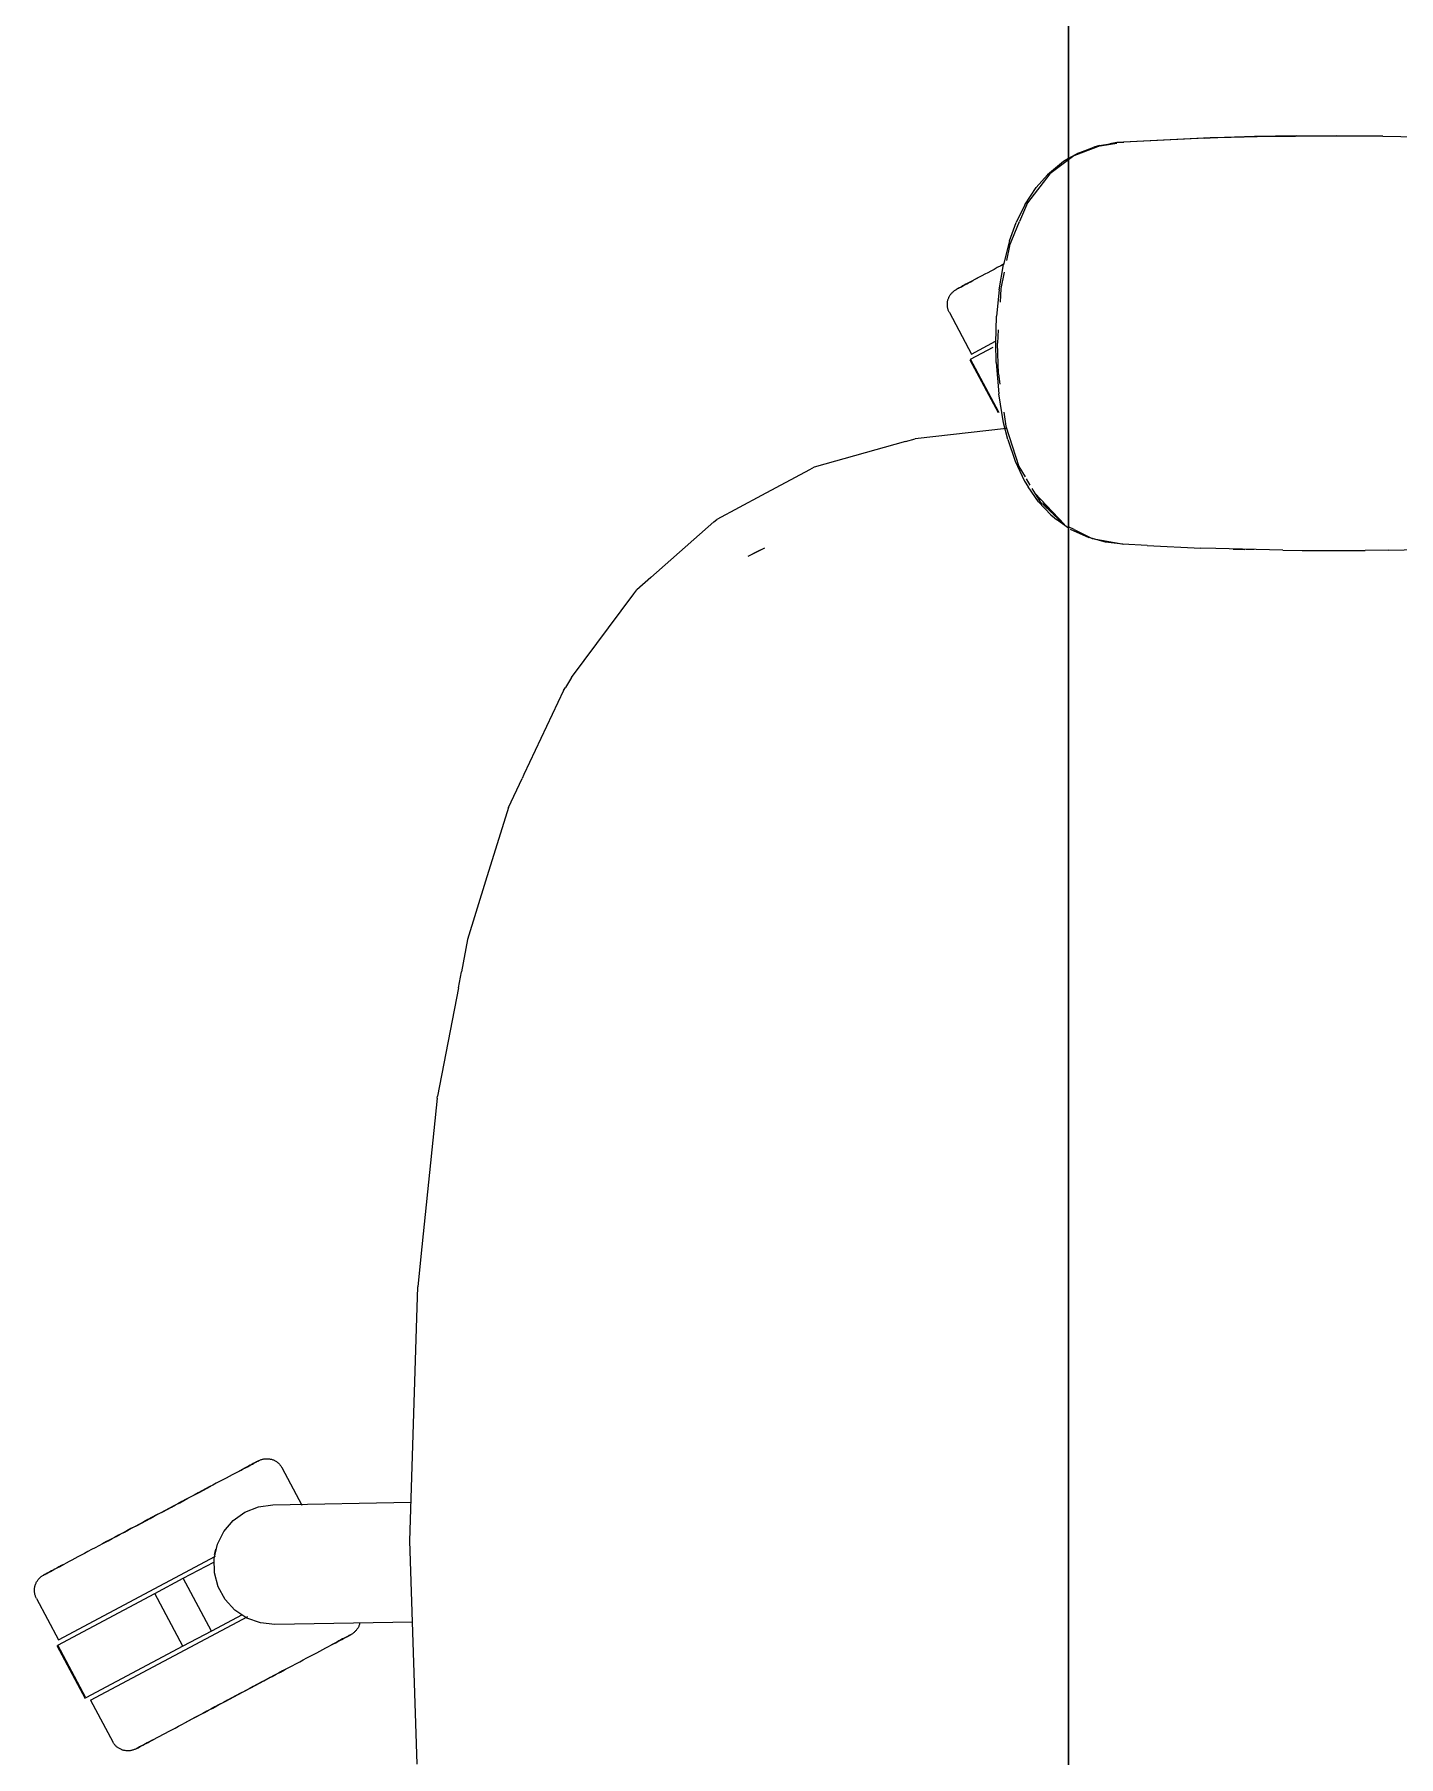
# Model space of a CAD drawing. Header units: millimetres. Extents: x 155920 to 295199, y -4084 to 97293.
# Drawn here: x 160010.6 to 160329.4, y 33373.2 to 33775.7 of the extents above; entities that cross this region are included whole.
import ezdxf

# ---------------------------------------------------------------- set-up
doc = ezdxf.new("R2010")
doc.units = ezdxf.units.MM
doc.header["$MEASUREMENT"] = 0
doc.layers.add('G-IMPT', color=8, linetype='CONTINUOUS', lineweight=9)
doc.layers.add('I-FURN', color=8, linetype='CONTINUOUS', lineweight=9)

msp = doc.modelspace()

# ---------------------------------------------------------------- linework, layer by layer
at = {"layer": 'G-IMPT'}
for p, q in [((160259.74, 33749.7), (160253.54, 33747.29)), ((160254.57, 33747.96), (160258.21, 33749.35)), ((160259.56, 33749.72), (160258.21, 33749.35)), ((160259.56, 33749.72), (160261.95, 33750.16)), ((160259.74, 33749.7), (160263.58, 33750.28)), ((160263.6, 33750.42), (160261.95, 33750.16)), ((160285.38, 33751.5), (160263.6, 33750.42)), ((160284.18, 33751.46), (160263.6, 33750.42)), ((160263.6, 33750.42), (160265.21, 33750.53)), ((160285.38, 33751.5), (160265.21, 33750.53)), ((160305.57, 33751.97), (160284.18, 33751.46)), ((160295.74, 33751.81), (160284.18, 33751.46)), ((160284.18, 33751.46), (160285.38, 33751.5)), ((160305.57, 33751.97), (160285.38, 33751.5)), ((160295.74, 33751.81), (160314.96, 33752.01)), ((160305.57, 33751.97), (160295.74, 33751.81)), ((160325.76, 33751.92), (160295.74, 33751.81)), ((160303.53, 33751.95), (160301.62, 33751.88)), ((160305.57, 33751.93), (160303.53, 33751.95)), ((160325.76, 33751.92), (160305.57, 33751.97)), ((160325.76, 33751.92), (160314.96, 33752.01)), ((160325.76, 33751.92), (160334.17, 33751.76)), ((160251.14, 33746), (160247.4, 33742.92)), ((160252.33, 33746.39), (160247.92, 33743.12)), ((160252.33, 33746.68), (160251.14, 33746)), ((160254.57, 33747.96), (160252.33, 33746.68)), ((160253.54, 33747.29), (160252.33, 33746.39)), ((160247.92, 33743.12), (160242.7, 33736.33)), ((160244.73, 33739.89), (160247.4, 33742.92)), ((160242.08, 33735.84), (160244.73, 33739.89)), ((160242.08, 33735.84), (160240.09, 33731.76)), ((160242.7, 33736.33), (160240.86, 33731.94)), ((160238.51, 33727.43), (160240.09, 33731.76)), ((160238.53, 33726.32), (160240.86, 33731.94)), ((160238.51, 33727.43), (160237.08, 33721.95)), ((160238.53, 33726.32), (160237.82, 33722.85)), ((160236.08, 33716.02), (160237.08, 33721.95)), ((160237.26, 33720.1), (160236.49, 33716.35)), ((160236.08, 33716.02), (160235.51, 33709.87)), ((160236.49, 33716.35), (160236.3, 33713.15)), ((160235.33, 33703.53), (160235.51, 33709.87)), ((160235.9, 33706.64), (160235.71, 33703.53)), ((160235.42, 33699.02), (160235.33, 33703.53)), ((160235.94, 33696.36), (160235.71, 33703.53)), ((160235.42, 33699.02), (160236, 33691.71)), ((160235.94, 33696.36), (160236.28, 33693.93)), ((160237.11, 33684.94), (160236, 33691.71)), ((160238.09, 33681.02), (160237.11, 33684.94)), ((160237.2, 33687.4), (160237.66, 33684.1)), ((160214.24, 33680.55), (160192.9, 33674.54)), ((160214.24, 33680.55), (160216.5, 33681.18)), ((160237.78, 33683.6), (160216.5, 33681.18)), ((160237.66, 33684.1), (160240.69, 33674.71)), ((160238.09, 33681.02), (160239.83, 33675.93)), ((160191.79, 33673.95), (160180.55, 33667.93)), ((160192.9, 33674.54), (160191.79, 33673.95)), ((160239.83, 33675.93), (160242.04, 33671.29)), ((160240.69, 33674.71), (160242.16, 33672.26)), ((160242.04, 33671.29), (160242.84, 33669.92)), ((160242.44, 33671.79), (160243.3, 33670.35)), ((160245.29, 33666.46), (160242.84, 33669.92)), ((160243.77, 33669.56), (160245.66, 33666.41)), ((160244.46, 33668.5), (160245.74, 33667.03)), ((160244.46, 33668.5), (160251.37, 33661.11)), ((160180.55, 33667.93), (160170.11, 33662.35)), ((160248.15, 33663.42), (160245.29, 33666.46)), ((160245.66, 33666.41), (160251.37, 33661.11)), ((160246.29, 33666.39), (160248.95, 33663.34)), ((160154.66, 33648.75), (160169.45, 33661.76)), ((160169.45, 33661.76), (160170.11, 33662.35)), ((160248.15, 33663.42), (160249.47, 33662.28)), ((160251.37, 33661.11), (160248.95, 33663.34)), ((160252.33, 33660.33), (160249.47, 33662.28)), ((160253.6, 33660), (160252.33, 33660.63)), ((160252.69, 33660.08), (160257.02, 33658.1)), ((160253.6, 33660), (160257.86, 33657.9)), ((160260.97, 33657.03), (160257.02, 33658.1)), ((160257.86, 33657.9), (160265.21, 33656.53)), ((160264.98, 33656.53), (160260.97, 33657.03)), ((160270.65, 33656.25), (160264.98, 33656.53)), ((160177.41, 33653.74), (160181.3, 33655.7)), ((160177.41, 33653.74), (160179.71, 33654.92)), ((160179.71, 33654.92), (160181.3, 33655.7)), ((160270.65, 33656.25), (160283.21, 33655.63)), ((160286.75, 33655.51), (160283.21, 33655.63)), ((160302.42, 33655.13), (160286.75, 33655.51)), ((160290.8, 33655.42), (160293.48, 33655.3)), ((160295.7, 33655.3), (160293.85, 33655.3)), ((160302.42, 33655.13), (160306.93, 33655.08)), ((160306.93, 33655.08), (160321.65, 33655.08)), ((160327.12, 33655.16), (160321.65, 33655.08)), ((160327.12, 33655.16), (160339.42, 33655.45)), ((160154.66, 33648.75), (160151.4, 33645.88)), ((160136.11, 33625.41), (160150.68, 33644.91)), ((160150.68, 33644.91), (160151.4, 33645.88)), ((160135.65, 33624.64), (160134.71, 33623.06)), ((160136.11, 33625.41), (160135.65, 33624.64)), ((160134.28, 33622.35), (160125.02, 33602.71)), ((160134.28, 33622.35), (160134.71, 33623.06)), ((160121.4, 33595.03), (160124.59, 33601.79)), ((160125.02, 33602.71), (160124.59, 33601.79)), ((160121.4, 33595.03), (160116.07, 33577.76)), ((160116.07, 33577.76), (160111.88, 33564.15)), ((160111.88, 33564.15), (160110.42, 33556.55)), ((160109.72, 33552.88), (160110.42, 33556.55)), ((160109.72, 33552.88), (160104.85, 33527.51)), ((160104.76, 33527.04), (160100.94, 33490.05)), ((160104.76, 33527.04), (160104.85, 33527.51)), ((160100.94, 33490.05), (160100.21, 33482.98)), ((160099.98, 33475.73), (160100.21, 33482.98)), ((160098.37, 33423.56), (160099.98, 33475.73)), ((160100.07, 33371.38), (160098.37, 33423.56))]:
    msp.add_line(p, q, dxfattribs=at)
at = {"layer": 'I-FURN'}
for p, q in [((160252.33, 32629.33), (160252.33, 34229.33)), ((160252.33, 34229.33), (160252.33, 32629.33)), ((160235.67, 33721.2), (160234.9, 33720.79)), ((160236.47, 33721.63), (160235.67, 33721.2)), ((160237.3, 33722.07), (160236.47, 33721.63)), ((160227.11, 33716.65), (160227.41, 33716.81)), ((160227.58, 33716.9), (160227.26, 33716.73)), ((160227.41, 33716.81), (160227.74, 33716.98)), ((160227.94, 33717.09), (160227.58, 33716.9)), ((160227.74, 33716.98), (160228.11, 33717.18)), ((160228.33, 33717.3), (160227.94, 33717.09)), ((160228.11, 33717.18), (160228.52, 33717.4)), ((160228.76, 33717.53), (160228.33, 33717.3)), ((160228.52, 33717.4), (160228.97, 33717.64)), ((160229.23, 33717.77), (160228.76, 33717.53)), ((160228.97, 33717.64), (160229.45, 33717.89)), ((160229.73, 33718.04), (160229.23, 33717.77)), ((160229.45, 33717.89), (160229.97, 33718.17)), ((160230.26, 33718.32), (160229.73, 33718.04)), ((160229.97, 33718.17), (160230.52, 33718.46)), ((160230.83, 33718.63), (160230.26, 33718.32)), ((160230.52, 33718.46), (160231.1, 33718.77)), ((160231.43, 33718.95), (160230.83, 33718.63)), ((160232.07, 33719.28), (160231.43, 33718.95)), ((160232.73, 33719.64), (160232.07, 33719.28)), ((160233.42, 33720.01), (160232.73, 33719.64)), ((160234.15, 33720.39), (160233.42, 33720.01)), ((160234.9, 33720.79), (160234.15, 33720.39)), ((160223.99, 33712.69), (160224, 33712.86)), ((160224, 33712.86), (160224.02, 33713.02)), ((160224.02, 33713.02), (160224.04, 33713.18)), ((160224.04, 33713.18), (160224.06, 33713.34)), ((160224.06, 33713.34), (160224.1, 33713.49)), ((160224.1, 33713.49), (160224.14, 33713.65)), ((160224.14, 33713.65), (160224.18, 33713.8)), ((160224.18, 33713.8), (160224.24, 33713.96)), ((160224.24, 33713.96), (160224.3, 33714.11)), ((160224.3, 33714.11), (160224.36, 33714.25)), ((160224.36, 33714.25), (160224.43, 33714.4)), ((160224.43, 33714.4), (160224.51, 33714.54)), ((160224.51, 33714.54), (160224.59, 33714.68)), ((160224.59, 33714.68), (160224.68, 33714.82)), ((160224.68, 33714.82), (160224.77, 33714.95)), ((160224.77, 33714.95), (160224.87, 33715.08)), ((160224.87, 33715.08), (160224.97, 33715.2)), ((160224.97, 33715.2), (160225.08, 33715.32)), ((160225.08, 33715.32), (160225.19, 33715.44)), ((160225.19, 33715.44), (160225.31, 33715.55)), ((160225.31, 33715.55), (160225.43, 33715.65)), ((160225.43, 33715.65), (160225.55, 33715.75)), ((160225.55, 33715.75), (160225.68, 33715.85)), ((160225.68, 33715.85), (160225.81, 33715.94)), ((160225.81, 33715.94), (160225.95, 33716.03)), ((160225.95, 33716.03), (160226.09, 33716.11)), ((160226.09, 33716.11), (160226.13, 33716.13)), ((160226.18, 33716.15), (160226.13, 33716.13)), ((160226.13, 33716.13), (160226.15, 33716.14)), ((160226.13, 33716.13), (160226.13, 33716.13)), ((160226.15, 33716.14), (160226.21, 33716.17)), ((160226.26, 33716.2), (160226.18, 33716.15)), ((160226.21, 33716.17), (160226.31, 33716.22)), ((160226.38, 33716.26), (160226.26, 33716.2)), ((160226.31, 33716.22), (160226.45, 33716.3)), ((160226.54, 33716.35), (160226.38, 33716.26)), ((160226.45, 33716.3), (160226.63, 33716.39)), ((160226.74, 33716.45), (160226.54, 33716.35)), ((160226.63, 33716.39), (160226.85, 33716.51)), ((160226.98, 33716.58), (160226.74, 33716.45)), ((160226.85, 33716.51), (160227.11, 33716.65)), ((160227.26, 33716.73), (160226.98, 33716.58)), ((160223.99, 33712.53), (160223.99, 33712.69)), ((160224, 33712.37), (160223.99, 33712.53)), ((160224.01, 33712.21), (160224, 33712.37)), ((160224.02, 33712.05), (160224.01, 33712.21)), ((160224.05, 33711.89), (160224.02, 33712.05)), ((160224.08, 33711.73), (160224.05, 33711.89)), ((160224.11, 33711.58), (160224.08, 33711.73)), ((160224.16, 33711.42), (160224.11, 33711.58)), ((160224.21, 33711.27), (160224.16, 33711.42)), ((160224.26, 33711.12), (160224.21, 33711.27)), ((160224.32, 33710.97), (160224.26, 33711.12)), ((160224.39, 33710.82), (160224.32, 33710.97)), ((160224.46, 33710.68), (160224.39, 33710.82)), ((160224.46, 33710.68), (160229.61, 33700.99)), ((160229.43, 33699.76), (160234.72, 33702.57)), ((160229.61, 33700.99), (160235.24, 33703.98)), ((160229.26, 33699.67), (160235.83, 33687.31)), ((160236, 33687.4), (160229.43, 33699.76)), ((160236.1, 33687.45), (160236, 33687.4)), ((160057.45, 33439.34), (160056.81, 33439)), ((160058.07, 33439.67), (160057.45, 33439.34)), ((160058.65, 33439.98), (160058.07, 33439.67)), ((160058.34, 33439.81), (160058.91, 33440.12)), ((160059.21, 33440.27), (160058.65, 33439.98)), ((160058.91, 33440.12), (160059.45, 33440.4)), ((160059.72, 33440.55), (160059.21, 33440.27)), ((160059.45, 33440.4), (160059.95, 33440.67)), ((160060.2, 33440.8), (160059.72, 33440.55)), ((160059.95, 33440.67), (160060.41, 33440.91)), ((160060.65, 33441.04), (160060.2, 33440.8)), ((160060.41, 33440.91), (160060.84, 33441.14)), ((160061.06, 33441.26), (160060.65, 33441.04)), ((160060.84, 33441.14), (160061.24, 33441.35)), ((160061.43, 33441.46), (160061.06, 33441.26)), ((160061.24, 33441.35), (160061.59, 33441.54)), ((160061.77, 33441.63), (160061.43, 33441.46)), ((160061.59, 33441.54), (160061.91, 33441.71)), ((160062.07, 33441.79), (160061.77, 33441.63)), ((160061.91, 33441.71), (160062.19, 33441.86)), ((160062.32, 33441.93), (160062.07, 33441.79)), ((160062.19, 33441.86), (160062.43, 33441.99)), ((160062.54, 33442.05), (160062.32, 33441.93)), ((160062.43, 33441.99), (160062.63, 33442.09)), ((160062.72, 33442.14), (160062.54, 33442.05)), ((160062.63, 33442.09), (160062.79, 33442.18)), ((160062.86, 33442.22), (160062.72, 33442.14)), ((160062.79, 33442.18), (160062.92, 33442.24)), ((160062.96, 33442.27), (160062.86, 33442.22)), ((160062.92, 33442.24), (160063, 33442.29)), ((160063.02, 33442.3), (160062.96, 33442.27)), ((160063, 33442.29), (160063.04, 33442.31)), ((160063.04, 33442.31), (160063.02, 33442.3)), ((160063.04, 33442.31), (160063.19, 33442.39)), ((160063.04, 33442.31), (160063.04, 33442.31)), ((160063.19, 33442.39), (160063.34, 33442.45)), ((160063.34, 33442.45), (160063.48, 33442.51)), ((160063.48, 33442.51), (160063.64, 33442.57)), ((160063.64, 33442.57), (160063.79, 33442.62)), ((160063.79, 33442.62), (160063.94, 33442.66)), ((160063.94, 33442.66), (160064.1, 33442.7)), ((160064.1, 33442.7), (160064.26, 33442.73)), ((160064.26, 33442.73), (160064.42, 33442.75)), ((160064.42, 33442.75), (160064.58, 33442.77)), ((160064.58, 33442.77), (160064.74, 33442.78)), ((160064.74, 33442.78), (160064.9, 33442.78)), ((160064.9, 33442.78), (160065.06, 33442.78)), ((160065.06, 33442.78), (160065.22, 33442.77)), ((160065.22, 33442.77), (160065.38, 33442.76)), ((160065.38, 33442.76), (160065.54, 33442.74)), ((160065.54, 33442.74), (160065.7, 33442.71)), ((160065.7, 33442.71), (160065.86, 33442.68)), ((160065.86, 33442.68), (160066.02, 33442.64)), ((160066.02, 33442.64), (160066.17, 33442.59)), ((160066.17, 33442.59), (160066.32, 33442.54)), ((160066.32, 33442.54), (160066.47, 33442.48)), ((160066.47, 33442.48), (160066.62, 33442.42)), ((160066.62, 33442.42), (160066.77, 33442.35)), ((160066.77, 33442.35), (160066.91, 33442.27)), ((160066.91, 33442.27), (160067.05, 33442.19)), ((160067.05, 33442.19), (160067.18, 33442.1)), ((160067.18, 33442.1), (160067.32, 33442.01)), ((160067.32, 33442.01), (160067.44, 33441.91)), ((160067.44, 33441.91), (160067.57, 33441.81)), ((160067.57, 33441.81), (160067.69, 33441.7)), ((160067.69, 33441.7), (160067.8, 33441.59)), ((160067.8, 33441.59), (160067.91, 33441.47)), ((160067.91, 33441.47), (160068.02, 33441.35)), ((160068.02, 33441.35), (160068.12, 33441.22)), ((160068.12, 33441.22), (160068.22, 33441.09)), ((160068.22, 33441.09), (160068.31, 33440.96)), ((160068.31, 33440.96), (160068.39, 33440.83)), ((160068.39, 33440.83), (160068.47, 33440.69)), ((160068.47, 33440.69), (160068.5, 33440.65)), ((160073.2, 33431.81), (160068.5, 33440.65)), ((160048.37, 33434.51), (160049.27, 33434.99)), ((160049.76, 33435.25), (160048.86, 33434.77)), ((160049.27, 33434.99), (160050.16, 33435.46)), ((160050.63, 33435.71), (160049.76, 33435.25)), ((160050.16, 33435.46), (160051.03, 33435.92)), ((160051.49, 33436.17), (160050.63, 33435.71)), ((160051.03, 33435.92), (160051.88, 33436.37)), ((160052.32, 33436.61), (160051.49, 33436.17)), ((160053.14, 33437.04), (160052.32, 33436.61)), ((160053.92, 33437.46), (160053.14, 33437.04)), ((160054.69, 33437.87), (160053.92, 33437.46)), ((160055.42, 33438.26), (160054.69, 33437.87)), ((160056.13, 33438.64), (160055.42, 33438.26)), ((160056.81, 33439), (160056.13, 33438.64)), ((160042.18, 33431.22), (160041.19, 33430.69)), ((160041.64, 33430.93), (160042.64, 33431.46)), ((160043.17, 33431.74), (160042.18, 33431.22)), ((160042.64, 33431.46), (160043.62, 33431.98)), ((160044.15, 33432.26), (160043.17, 33431.74)), ((160043.62, 33431.98), (160044.59, 33432.5)), ((160045.11, 33432.78), (160044.15, 33432.26)), ((160044.59, 33432.5), (160045.56, 33433.01)), ((160046.07, 33433.29), (160045.11, 33432.78)), ((160045.56, 33433.01), (160046.51, 33433.52)), ((160047.02, 33433.79), (160046.07, 33433.29)), ((160046.51, 33433.52), (160047.45, 33434.02)), ((160047.95, 33434.29), (160047.02, 33433.79)), ((160047.45, 33434.02), (160048.37, 33434.51)), ((160048.86, 33434.77), (160047.95, 33434.29)), ((160059.83, 33430.31), (160062.97, 33431.56)), ((160062.97, 33431.56), (160066.31, 33432.02)), ((160066.31, 33432.02), (160098.65, 33432.59)), ((160034.17, 33426.96), (160033.18, 33426.43)), ((160033.63, 33426.68), (160034.63, 33427.2)), ((160035.17, 33427.49), (160034.17, 33426.96)), ((160034.63, 33427.2), (160035.63, 33427.74)), ((160036.17, 33428.02), (160035.17, 33427.49)), ((160035.63, 33427.74), (160036.63, 33428.27)), ((160037.17, 33428.56), (160036.17, 33428.02)), ((160036.63, 33428.27), (160037.64, 33428.8)), ((160038.18, 33429.09), (160037.17, 33428.56)), ((160037.64, 33428.8), (160038.64, 33429.34)), ((160039.18, 33429.63), (160038.18, 33429.09)), ((160038.64, 33429.34), (160039.65, 33429.87)), ((160040.19, 33430.16), (160039.18, 33429.63)), ((160039.65, 33429.87), (160040.65, 33430.4)), ((160041.19, 33430.69), (160040.19, 33430.16)), ((160040.65, 33430.4), (160041.64, 33430.93)), ((160054.9, 33425.78), (160057.09, 33428.34)), ((160057.09, 33428.34), (160059.83, 33430.31)), ((160027.45, 33423.39), (160026.54, 33422.9)), ((160026.96, 33423.12), (160027.87, 33423.61)), ((160028.37, 33423.88), (160027.45, 33423.39)), ((160027.87, 33423.61), (160028.8, 33424.1)), ((160029.31, 33424.37), (160028.37, 33423.88)), ((160028.8, 33424.1), (160029.74, 33424.61)), ((160030.26, 33424.88), (160029.31, 33424.37)), ((160029.74, 33424.61), (160030.7, 33425.12)), ((160031.22, 33425.39), (160030.26, 33424.88)), ((160030.7, 33425.12), (160031.67, 33425.63)), ((160032.2, 33425.91), (160031.22, 33425.39)), ((160031.67, 33425.63), (160032.65, 33426.15)), ((160033.18, 33426.43), (160032.2, 33425.91)), ((160032.65, 33426.15), (160033.63, 33426.68)), ((160053.38, 33422.77), (160054.9, 33425.78)), ((160016.25, 33400.45), (160052.97, 33419.97)), ((160019.37, 33419.09), (160018.71, 33418.74)), ((160020.07, 33419.46), (160019.37, 33419.09)), ((160020.79, 33419.84), (160020.07, 33419.46)), ((160021.54, 33420.24), (160020.79, 33419.84)), ((160022.31, 33420.66), (160021.54, 33420.24)), ((160023.11, 33421.08), (160022.31, 33420.66)), ((160023.94, 33421.52), (160023.11, 33421.08)), ((160024.79, 33421.97), (160023.94, 33421.52)), ((160025.65, 33422.43), (160024.79, 33421.97)), ((160026.54, 33422.9), (160025.65, 33422.43)), ((160052.63, 33419.48), (160053.38, 33422.77)), ((160052.69, 33416.1), (160052.63, 33419.48)), ((160011.72, 33414.77), (160011.83, 33414.89)), ((160011.83, 33414.89), (160011.95, 33415)), ((160011.95, 33415), (160012.07, 33415.11)), ((160012.07, 33415.11), (160012.19, 33415.21)), ((160012.19, 33415.21), (160012.32, 33415.3)), ((160012.32, 33415.3), (160012.46, 33415.4)), ((160012.46, 33415.4), (160012.59, 33415.48)), ((160012.59, 33415.48), (160012.73, 33415.56)), ((160012.73, 33415.56), (160012.77, 33415.58)), ((160012.77, 33415.58), (160012.79, 33415.59)), ((160012.78, 33415.58), (160012.77, 33415.58)), ((160012.82, 33415.61), (160012.78, 33415.58)), ((160012.79, 33415.59), (160012.85, 33415.62)), ((160012.9, 33415.65), (160012.82, 33415.61)), ((160012.85, 33415.62), (160012.95, 33415.68)), ((160013.02, 33415.72), (160012.9, 33415.65)), ((160012.95, 33415.68), (160013.09, 33415.75)), ((160013.18, 33415.8), (160013.02, 33415.72)), ((160013.09, 33415.75), (160013.27, 33415.85)), ((160013.38, 33415.91), (160013.18, 33415.8)), ((160013.27, 33415.85), (160013.49, 33415.96)), ((160013.63, 33416.04), (160013.38, 33415.91)), ((160013.49, 33415.96), (160013.75, 33416.1)), ((160013.9, 33416.19), (160013.63, 33416.04)), ((160013.75, 33416.1), (160014.05, 33416.26)), ((160014.22, 33416.35), (160013.9, 33416.19)), ((160014.05, 33416.26), (160014.38, 33416.44)), ((160014.58, 33416.54), (160014.22, 33416.35)), ((160014.38, 33416.44), (160014.75, 33416.64)), ((160014.97, 33416.75), (160014.58, 33416.54)), ((160014.75, 33416.64), (160015.16, 33416.85)), ((160015.4, 33416.98), (160014.97, 33416.75)), ((160015.16, 33416.85), (160015.61, 33417.09)), ((160015.87, 33417.23), (160015.4, 33416.98)), ((160015.61, 33417.09), (160016.09, 33417.35)), ((160016.37, 33417.49), (160015.87, 33417.23)), ((160016.09, 33417.35), (160016.61, 33417.62)), ((160016.9, 33417.78), (160016.37, 33417.49)), ((160016.61, 33417.62), (160017.16, 33417.92)), ((160017.47, 33418.08), (160016.9, 33417.78)), ((160017.16, 33417.92), (160017.75, 33418.23)), ((160018.07, 33418.4), (160017.47, 33418.08)), ((160018.71, 33418.74), (160018.07, 33418.4)), ((160045.42, 33414.82), (160052.56, 33418.62)), ((160053.56, 33412.84), (160052.69, 33416.1)), ((160010.63, 33412.15), (160010.64, 33412.31)), ((160010.63, 33411.99), (160010.63, 33412.15)), ((160010.64, 33411.83), (160010.63, 33411.99)), ((160010.64, 33412.31), (160010.66, 33412.47)), ((160010.65, 33411.67), (160010.64, 33411.83)), ((160010.67, 33411.51), (160010.65, 33411.67)), ((160010.66, 33412.47), (160010.68, 33412.63)), ((160010.69, 33411.35), (160010.67, 33411.51)), ((160010.68, 33412.63), (160010.71, 33412.79)), ((160010.72, 33411.19), (160010.69, 33411.35)), ((160010.71, 33412.79), (160010.74, 33412.95)), ((160010.76, 33411.03), (160010.72, 33411.19)), ((160010.74, 33412.95), (160010.78, 33413.1)), ((160010.8, 33410.88), (160010.76, 33411.03)), ((160010.78, 33413.1), (160010.83, 33413.26)), ((160010.85, 33410.72), (160010.8, 33410.88)), ((160010.83, 33413.26), (160010.88, 33413.41)), ((160010.88, 33413.41), (160010.94, 33413.56)), ((160010.94, 33413.56), (160011, 33413.71)), ((160011, 33413.71), (160011.07, 33413.85)), ((160011.07, 33413.85), (160011.15, 33414)), ((160011.15, 33414), (160011.23, 33414.13)), ((160011.23, 33414.13), (160011.32, 33414.27)), ((160011.32, 33414.27), (160011.41, 33414.4)), ((160011.41, 33414.4), (160011.51, 33414.53)), ((160011.51, 33414.53), (160011.61, 33414.65)), ((160011.61, 33414.65), (160011.72, 33414.77)), ((160016.07, 33399.21), (160038.78, 33411.29)), ((160038.78, 33411.29), (160045.42, 33414.82)), ((160045.35, 33398.93), (160038.78, 33411.29)), ((160051.99, 33402.46), (160045.42, 33414.82)), ((160055.18, 33409.88), (160053.56, 33412.84)), ((160010.9, 33410.57), (160010.85, 33410.72)), ((160010.96, 33410.42), (160010.9, 33410.57)), ((160011.03, 33410.28), (160010.96, 33410.42)), ((160011.1, 33410.13), (160011.03, 33410.28)), ((160011.1, 33410.13), (160016.25, 33400.45)), ((160057.46, 33407.4), (160055.18, 33409.88)), ((160060.27, 33405.53), (160057.46, 33407.4)), ((160023.77, 33386.32), (160060.51, 33405.86)), ((160059.14, 33406.26), (160051.99, 33402.46)), ((160063.44, 33404.39), (160060.27, 33405.53)), ((160066.8, 33404.04), (160063.44, 33404.39)), ((160098.99, 33404.6), (160066.8, 33404.04)), ((160086, 33402.88), (160085.9, 33402.75)), ((160086.09, 33403.01), (160086, 33402.88)), ((160086.18, 33403.15), (160086.09, 33403.01)), ((160086.26, 33403.28), (160086.18, 33403.15)), ((160086.34, 33403.43), (160086.26, 33403.28)), ((160086.41, 33403.57), (160086.34, 33403.43)), ((160086.47, 33403.72), (160086.41, 33403.57)), ((160086.53, 33403.87), (160086.47, 33403.72)), ((160086.58, 33404.02), (160086.53, 33403.87)), ((160086.63, 33404.18), (160086.58, 33404.02)), ((160086.67, 33404.33), (160086.63, 33404.18)), ((160015.9, 33399.12), (160022.47, 33386.76)), ((160022.64, 33386.85), (160016.07, 33399.21)), ((160045.35, 33398.93), (160022.64, 33386.85)), ((160051.99, 33402.46), (160045.35, 33398.93)), ((160078.7, 33398.54), (160079.34, 33398.88)), ((160079.34, 33398.88), (160079.94, 33399.2)), ((160080.25, 33399.36), (160079.67, 33399.05)), ((160079.94, 33399.2), (160080.51, 33399.5)), ((160080.8, 33399.66), (160080.25, 33399.36)), ((160080.51, 33399.5), (160081.04, 33399.78)), ((160081.32, 33399.93), (160080.8, 33399.66)), ((160081.04, 33399.78), (160081.54, 33400.05)), ((160081.8, 33400.19), (160081.32, 33399.93)), ((160081.54, 33400.05), (160082.01, 33400.3)), ((160082.25, 33400.42), (160081.8, 33400.19)), ((160082.01, 33400.3), (160082.44, 33400.53)), ((160082.66, 33400.64), (160082.25, 33400.42)), ((160082.44, 33400.53), (160082.83, 33400.74)), ((160083.03, 33400.84), (160082.66, 33400.64)), ((160082.83, 33400.74), (160083.19, 33400.93)), ((160083.36, 33401.02), (160083.03, 33400.84)), ((160083.19, 33400.93), (160083.51, 33401.09)), ((160083.66, 33401.18), (160083.36, 33401.02)), ((160083.51, 33401.09), (160083.79, 33401.24)), ((160083.92, 33401.31), (160083.66, 33401.18)), ((160083.79, 33401.24), (160084.03, 33401.37)), ((160084.14, 33401.43), (160083.92, 33401.31)), ((160084.03, 33401.37), (160084.23, 33401.48)), ((160084.32, 33401.53), (160084.14, 33401.43)), ((160084.23, 33401.48), (160084.39, 33401.56)), ((160084.46, 33401.6), (160084.32, 33401.53)), ((160084.39, 33401.56), (160084.51, 33401.63)), ((160084.56, 33401.65), (160084.46, 33401.6)), ((160084.51, 33401.63), (160084.59, 33401.67)), ((160084.62, 33401.69), (160084.56, 33401.65)), ((160084.59, 33401.67), (160084.63, 33401.69)), ((160084.64, 33401.7), (160084.62, 33401.69)), ((160084.63, 33401.69), (160084.64, 33401.7)), ((160084.68, 33401.72), (160084.64, 33401.7)), ((160084.82, 33401.8), (160084.68, 33401.72)), ((160084.96, 33401.88), (160084.82, 33401.8)), ((160085.09, 33401.97), (160084.96, 33401.88)), ((160085.22, 33402.07), (160085.09, 33401.97)), ((160085.34, 33402.17), (160085.22, 33402.07)), ((160085.46, 33402.28), (160085.34, 33402.17)), ((160085.58, 33402.39), (160085.46, 33402.28)), ((160085.69, 33402.51), (160085.58, 33402.39)), ((160085.8, 33402.63), (160085.69, 33402.51)), ((160085.9, 33402.75), (160085.8, 33402.63)), ((160070.87, 33394.38), (160071.76, 33394.85)), ((160071.76, 33394.85), (160072.63, 33395.31)), ((160072.63, 33395.31), (160073.47, 33395.76)), ((160073.47, 33395.76), (160074.3, 33396.2)), ((160074.3, 33396.2), (160075.1, 33396.62)), ((160075.1, 33396.62), (160075.87, 33397.04)), ((160075.87, 33397.04), (160076.62, 33397.43)), ((160076.62, 33397.43), (160077.35, 33397.82)), ((160077.35, 33397.82), (160078.04, 33398.19)), ((160078.04, 33398.19), (160078.7, 33398.54)), ((160063.24, 33390.32), (160064.23, 33390.85)), ((160064.76, 33391.13), (160063.78, 33390.6)), ((160064.23, 33390.85), (160065.21, 33391.37)), ((160065.74, 33391.65), (160064.76, 33391.13)), ((160065.21, 33391.37), (160066.19, 33391.89)), ((160066.71, 33392.16), (160065.74, 33391.65)), ((160066.19, 33391.89), (160067.15, 33392.4)), ((160067.67, 33392.67), (160066.71, 33392.16)), ((160067.15, 33392.4), (160068.1, 33392.91)), ((160068.61, 33393.18), (160067.67, 33392.67)), ((160068.1, 33392.91), (160069.04, 33393.4)), ((160069.54, 33393.67), (160068.61, 33393.18)), ((160069.04, 33393.4), (160069.96, 33393.89)), ((160070.46, 33394.16), (160069.54, 33393.67)), ((160069.96, 33393.89), (160070.87, 33394.38)), ((160056.76, 33386.88), (160055.77, 33386.35)), ((160056.22, 33386.59), (160057.22, 33387.12)), ((160057.76, 33387.41), (160056.76, 33386.88)), ((160057.22, 33387.12), (160058.23, 33387.65)), ((160058.77, 33387.94), (160057.76, 33387.41)), ((160058.23, 33387.65), (160059.23, 33388.19)), ((160059.77, 33388.48), (160058.77, 33387.94)), ((160059.23, 33388.19), (160060.24, 33388.72)), ((160060.78, 33389.01), (160059.77, 33388.48)), ((160060.24, 33388.72), (160061.24, 33389.26)), ((160061.78, 33389.54), (160060.78, 33389.01)), ((160061.24, 33389.26), (160062.24, 33389.79)), ((160062.78, 33390.08), (160061.78, 33389.54)), ((160062.24, 33389.79), (160063.24, 33390.32)), ((160063.78, 33390.6), (160062.78, 33390.08)), ((160023.77, 33386.32), (160028.92, 33376.63)), ((160049.04, 33382.77), (160048.14, 33382.29)), ((160048.55, 33382.51), (160049.46, 33382.99)), ((160049.96, 33383.26), (160049.04, 33382.77)), ((160049.46, 33382.99), (160050.39, 33383.49)), ((160050.9, 33383.76), (160049.96, 33383.26)), ((160050.39, 33383.49), (160051.34, 33383.99)), ((160051.85, 33384.26), (160050.9, 33383.76)), ((160051.34, 33383.99), (160052.3, 33384.5)), ((160052.82, 33384.78), (160051.85, 33384.26)), ((160052.3, 33384.5), (160053.26, 33385.01)), ((160053.79, 33385.3), (160052.82, 33384.78)), ((160053.26, 33385.01), (160054.24, 33385.54)), ((160054.78, 33385.82), (160053.79, 33385.3)), ((160054.24, 33385.54), (160055.23, 33386.06)), ((160055.77, 33386.35), (160054.78, 33385.82)), ((160055.23, 33386.06), (160056.22, 33386.59)), ((160040.6, 33378.28), (160041.28, 33378.64)), ((160041.28, 33378.64), (160041.99, 33379.02)), ((160041.99, 33379.02), (160042.73, 33379.41)), ((160042.73, 33379.41), (160043.49, 33379.82)), ((160043.49, 33379.82), (160044.27, 33380.23)), ((160044.27, 33380.23), (160045.09, 33380.67)), ((160045.09, 33380.67), (160045.92, 33381.11)), ((160046.38, 33381.35), (160045.53, 33380.9)), ((160045.92, 33381.11), (160046.78, 33381.57)), ((160047.25, 33381.82), (160046.38, 33381.35)), ((160046.78, 33381.57), (160047.66, 33382.03)), ((160048.14, 33382.29), (160047.25, 33381.82)), ((160047.66, 33382.03), (160048.55, 33382.51)), ((160028.94, 33376.59), (160028.92, 33376.63)), ((160029.02, 33376.45), (160028.94, 33376.59)), ((160029.1, 33376.32), (160029.02, 33376.45)), ((160029.19, 33376.18), (160029.1, 33376.32)), ((160029.29, 33376.06), (160029.19, 33376.18)), ((160029.39, 33375.93), (160029.29, 33376.06)), ((160029.5, 33375.81), (160029.39, 33375.93)), ((160029.61, 33375.69), (160029.5, 33375.81)), ((160029.72, 33375.58), (160029.61, 33375.69)), ((160029.84, 33375.47), (160029.72, 33375.58)), ((160029.97, 33375.37), (160029.84, 33375.47)), ((160030.1, 33375.27), (160029.97, 33375.37)), ((160030.23, 33375.18), (160030.1, 33375.27)), ((160030.36, 33375.09), (160030.23, 33375.18)), ((160030.5, 33375.01), (160030.36, 33375.09)), ((160030.64, 33374.93), (160030.5, 33375.01)), ((160030.79, 33374.86), (160030.64, 33374.93)), ((160030.94, 33374.8), (160030.79, 33374.86)), ((160031.09, 33374.74), (160030.94, 33374.8)), ((160031.24, 33374.69), (160031.09, 33374.74)), ((160031.39, 33374.64), (160031.24, 33374.69)), ((160031.55, 33374.6), (160031.39, 33374.64)), ((160033.47, 33374.62), (160033.31, 33374.58)), ((160033.62, 33374.66), (160033.47, 33374.62)), ((160033.77, 33374.71), (160033.62, 33374.66)), ((160033.93, 33374.77), (160033.77, 33374.71)), ((160034.08, 33374.83), (160033.93, 33374.77)), ((160034.22, 33374.89), (160034.08, 33374.83)), ((160034.37, 33374.97), (160034.22, 33374.89)), ((160034.41, 33374.99), (160034.37, 33374.97)), ((160034.37, 33374.97), (160034.39, 33374.98)), ((160034.37, 33374.97), (160034.37, 33374.97)), ((160034.39, 33374.98), (160034.45, 33375.01)), ((160034.5, 33375.04), (160034.41, 33374.99)), ((160034.45, 33375.01), (160034.55, 33375.06)), ((160034.62, 33375.1), (160034.5, 33375.04)), ((160034.55, 33375.06), (160034.69, 33375.14)), ((160034.78, 33375.19), (160034.62, 33375.1)), ((160034.69, 33375.14), (160034.87, 33375.23)), ((160034.98, 33375.29), (160034.78, 33375.19)), ((160034.87, 33375.23), (160035.09, 33375.35)), ((160035.22, 33375.42), (160034.98, 33375.29)), ((160035.09, 33375.35), (160035.34, 33375.49)), ((160035.5, 33375.57), (160035.22, 33375.42)), ((160035.34, 33375.49), (160035.64, 33375.64)), ((160035.82, 33375.74), (160035.5, 33375.57)), ((160035.64, 33375.64), (160035.98, 33375.82)), ((160036.17, 33375.93), (160035.82, 33375.74)), ((160035.98, 33375.82), (160036.35, 33376.02)), ((160036.57, 33376.14), (160036.17, 33375.93)), ((160036.35, 33376.02), (160036.76, 33376.24)), ((160037, 33376.37), (160036.57, 33376.14)), ((160036.76, 33376.24), (160037.21, 33376.48)), ((160037.46, 33376.61), (160037, 33376.37)), ((160037.21, 33376.48), (160037.69, 33376.73)), ((160037.96, 33376.88), (160037.46, 33376.61)), ((160037.69, 33376.73), (160038.21, 33377.01)), ((160038.5, 33377.16), (160037.96, 33376.88)), ((160038.21, 33377.01), (160038.76, 33377.3)), ((160039.07, 33377.47), (160038.5, 33377.16)), ((160038.76, 33377.3), (160039.34, 33377.61)), ((160039.34, 33377.61), (160039.96, 33377.94)), ((160039.96, 33377.94), (160040.6, 33378.28)), ((160031.71, 33374.57), (160031.55, 33374.6)), ((160031.87, 33374.54), (160031.71, 33374.57)), ((160032.03, 33374.52), (160031.87, 33374.54)), ((160032.19, 33374.5), (160032.03, 33374.52)), ((160032.35, 33374.5), (160032.19, 33374.5)), ((160032.51, 33374.49), (160032.35, 33374.5)), ((160032.67, 33374.5), (160032.51, 33374.49)), ((160032.83, 33374.51), (160032.67, 33374.5)), ((160032.99, 33374.53), (160032.83, 33374.51)), ((160033.15, 33374.55), (160032.99, 33374.53)), ((160033.31, 33374.58), (160033.15, 33374.55))]:
    msp.add_line(p, q, dxfattribs=at)
msp.add_arc((160066.36, 33418.03), 13.81, 162.664, 167.6527, dxfattribs=at)
msp.add_open_spline([(160052.75, 33420.39), (160052.83, 33420.82), (160052.93, 33421.25), (160053.05, 33421.67)], degree=3, dxfattribs=at)

doc.saveas('drawing.dxf')
